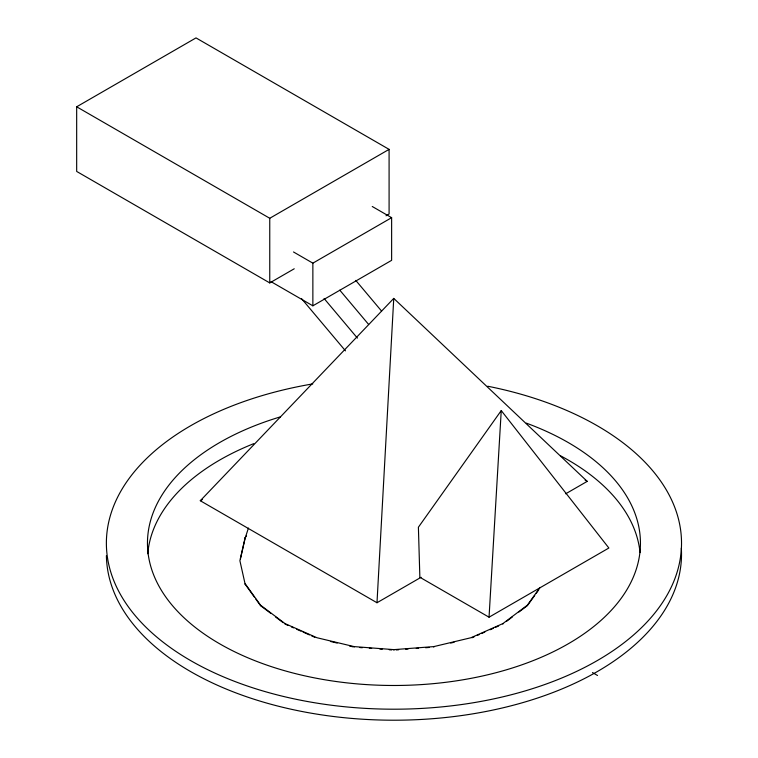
<?xml version="1.0" encoding="UTF-8"?>
<svg xmlns="http://www.w3.org/2000/svg" width="758" height="758" viewBox="0 0 758 758"><rect width="100%" height="100%" fill="white"/><g stroke="black" fill="none" stroke-linecap="round" stroke-linejoin="round"><path stroke-width="1.14" d="M393.753 298.396L200.292 500.725L376.991 602.743L393.753 298.396L587.213 481.368L565.676 493.799M489.043 617.192L501.246 410.571L608.873 548.015L489.043 617.192L419.856 577.255L418.397 527.227L501.246 410.571M246.483 535.811L245.147 537.678L239.898 560.693L245.147 584.219L254.517 597.276M240.428 558.892L245.147 538.18L248.425 528.061M540.084 587.45L527.369 605.168L502.886 623.588L470.983 637.724L433.822 646.602L393.952 649.634L354.081 646.602L316.929 637.724L285.017 623.588L260.544 605.168L245.147 583.717L245.147 584.219M534.731 595.409L527.369 605.67L518.889 612.047M536.067 593.542L538.739 589.809M506.657 621.257L512.304 617.003M294.237 268.777L269.753 282.914L76.672 171.431L76.672 106.793L196.009 37.9L389.091 149.373L389.091 214.012L386.03 215.784M76.672 106.793L269.753 218.276L389.091 149.373M293.498 251.969L312.864 263.149L391.63 217.679L391.63 260.335L312.864 305.815L271.07 281.682M200.292 500.725L202.339 499.541M376.991 602.743L421.088 577.283M472.044 637.753L474.167 636.805M477.36 635.394L479.492 634.455M481.614 633.508L484.807 632.096M490.123 629.737L493.316 628.325M495.438 627.387L498.631 625.975M450.716 643.068L454.089 642.263M396.301 649.957L398.642 649.777M405.682 649.246L408.022 649.066M416.237 648.441L418.577 648.27M425.617 647.73L429.132 647.465M359.946 647.55L362.286 647.73M369.326 648.27L371.676 648.441M379.881 649.066L382.231 649.246M389.261 649.777L391.611 649.957M330.441 641.448L337.196 643.068M349.58 646.034L352.953 646.839M286.088 624.554L288.211 625.502M291.404 626.913L293.526 627.861M296.719 629.273L300.973 631.158M303.105 632.096L309.482 634.92M311.614 635.867L314.797 637.279M372.254 206.498L391.63 217.679M585.167 480.193L587.213 481.368M592.481 672.564L597.541 675.482M255.853 599.142L260.544 605.67L270.9 613.459M275.609 617.003L283.141 622.669M355.796 280.432L381.577 311.074M339.792 290.162L368.596 324.405M324.083 298.491L357.416 338.106M301.542 298.614L345.496 350.869M502.886 623.588L502.886 624.09M433.822 646.602L433.822 647.105M393.952 649.634L393.952 650.137M354.081 646.602L354.081 647.105M312.864 263.149L312.864 305.815M285.017 623.588L285.017 624.09M269.753 218.276L269.753 282.914M260.544 605.168L260.544 605.67M245.147 537.678L245.147 538.18M487.754 386.229A287.566 166.021 0 0 1 622.934 643.608A287.566 166.021 0 0 1 157.2 637.412A287.566 166.021 0 0 1 312.779 383.899M526.336 423.135A246.483 142.305 0 0 1 575.635 639.345A246.483 142.305 0 0 1 198.274 629.709A246.483 142.305 0 0 1 280.441 416.853M681.328 548.091A287.566 166.021 0 0 1 400.47 720.166A287.566 166.021 0 0 1 106.395 555.614M147.763 553.757A246.483 142.305 0 0 1 253.731 443.657M560.532 455.804A246.483 142.305 0 0 1 640.036 552.591"/></g></svg>
